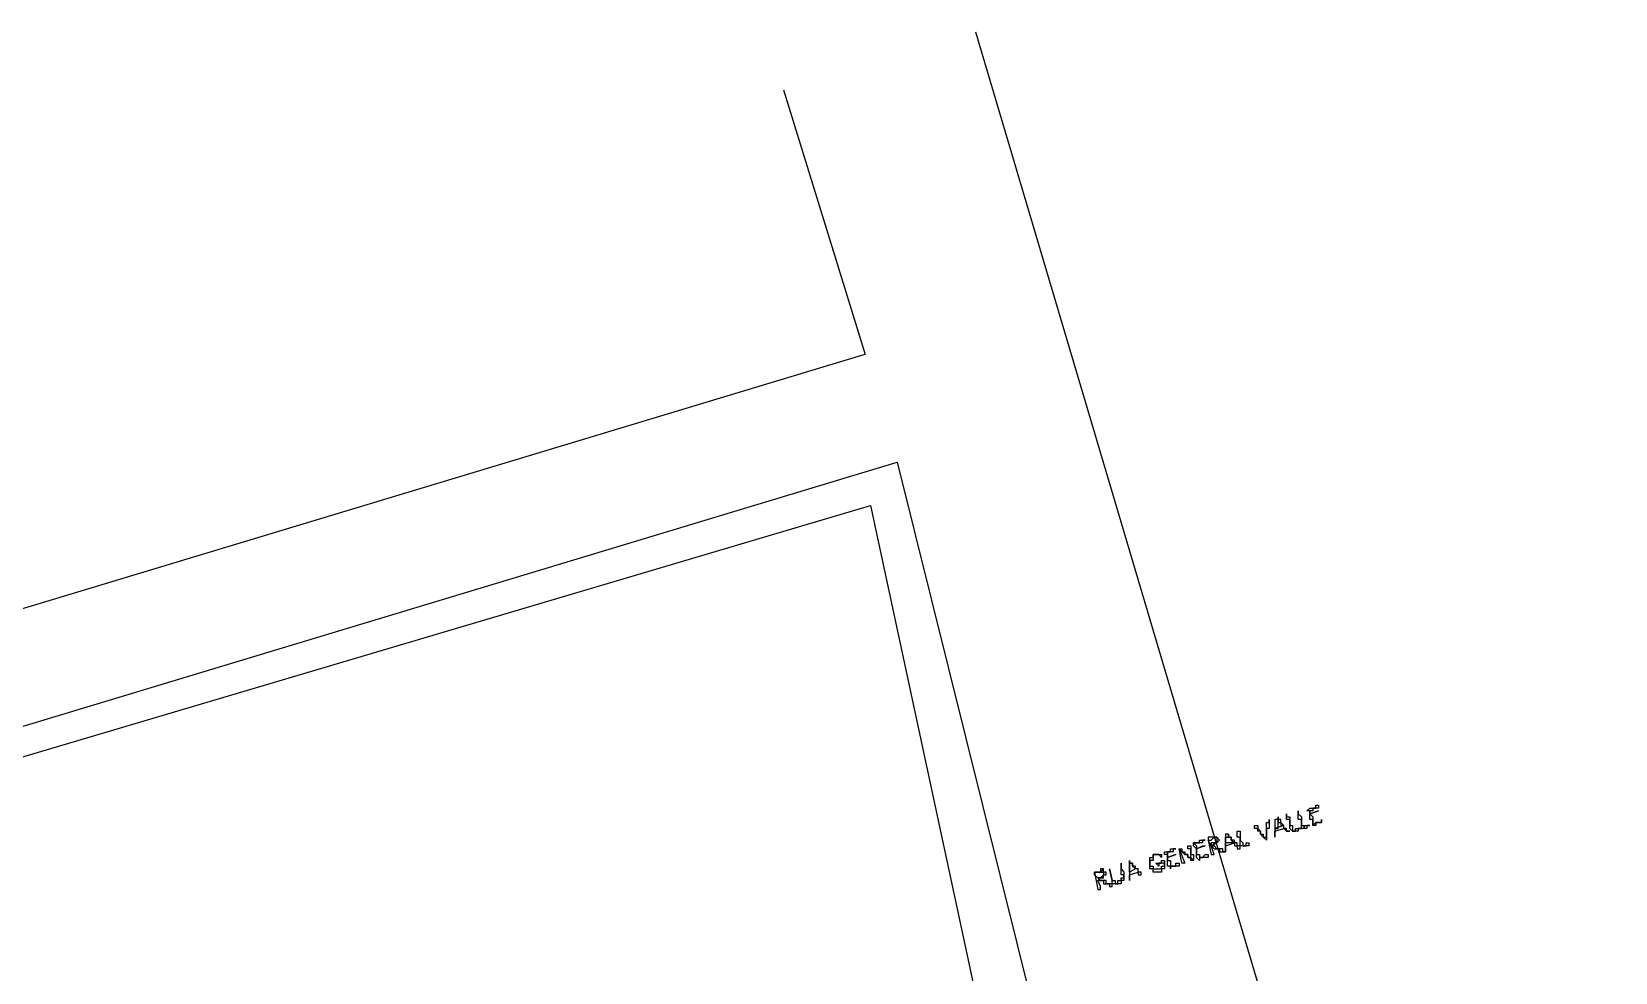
# Model space of a CAD drawing. Header units: millimetres. Extents: x -518.8 to -461.2, y 3.5 to 44.2.
# Drawn here: x -476.185 to -472.719, y 16.574 to 18.633 of the extents above; entities that cross this region are included whole.
import ezdxf

# ---------------------------------------------------------------- set-up
doc = ezdxf.new("R2010")
doc.units = ezdxf.units.MM
doc.header["$MEASUREMENT"] = 0
doc.layers.add('8', color=8, linetype='Continuous')
doc.layers.add('MYSOLIDS', color=7, linetype='Continuous')

msp = doc.modelspace()

# ---------------------------------------------------------------- linework, layer by layer
at = {"layer": '8'}
for points in [[(-474.1196, 18.633), (-472.7188, 13.9097)], [(-474.5399, 18.506), (-474.3609, 17.9263)], [(-474.3617, 17.9263), (-480.8354, 15.9721)], [(-480.8421, 15.7112), (-474.291, 17.6909), (-474.291, 17.6909), (-473.9918, 16.4879)], [(-480.8354, 15.6729), (-474.3489, 17.5954), (-474.3489, 17.5954), (-473.5782, 14.0052)]]:
    msp.add_lwpolyline(points, dxfattribs=at)
at = {"layer": 'MYSOLIDS'}
for points in [[(-473.4256, 16.8827), (-473.4256, 16.8827), (-473.4188, 16.8827), (-473.4188, 16.8887), (-473.4188, 16.8887), (-473.4188, 16.8887), (-473.4188, 16.8887), (-473.4128, 16.8887), (-473.4128, 16.8887), (-473.4128, 16.8887), (-473.4128, 16.8887), (-473.406, 16.8887), (-473.406, 16.8887), (-473.406, 16.8887), (-473.406, 16.8887), (-473.406, 16.8887), (-473.4128, 16.8887), (-473.4128, 16.8887), (-473.4128, 16.8887), (-473.4128, 16.8887), (-473.4128, 16.8827), (-473.4188, 16.8827), (-473.4188, 16.8827), (-473.4188, 16.8827), (-473.4188, 16.8827), (-473.4256, 16.8827), (-473.4256, 16.8827), (-473.4256, 16.8827), (-473.4256, 16.8827), (-473.4256, 16.8827), (-473.4256, 16.8827), (-473.4256, 16.8827), (-473.4256, 16.8827), (-473.4256, 16.8827), (-473.4256, 16.8827), (-473.4316, 16.8887), (-473.4316, 16.8887), (-473.4316, 16.8887), (-473.4316, 16.8887), (-473.4316, 16.8954), (-473.4316, 16.8954), (-473.4316, 16.8954), (-473.4316, 16.8954), (-473.4316, 16.9015), (-473.4316, 16.9015), (-473.4316, 16.9015), (-473.4316, 16.9015), (-473.4316, 16.9082), (-473.4316, 16.9082), (-473.4384, 16.9082), (-473.4384, 16.9082), (-473.4384, 16.9142), (-473.4384, 16.9142), (-473.4384, 16.9142), (-473.4384, 16.9142), (-473.4384, 16.9142), (-473.4384, 16.9142), (-473.4384, 16.9203), (-473.4384, 16.9203), (-473.4384, 16.9203), (-473.4384, 16.9203), (-473.4384, 16.9142), (-473.4384, 16.9142), (-473.4384, 16.9142), (-473.4316, 16.9142), (-473.4316, 16.9142), (-473.4316, 16.9082), (-473.4316, 16.9082), (-473.4316, 16.9082), (-473.4316, 16.9082), (-473.4316, 16.9015), (-473.4316, 16.9015), (-473.4316, 16.9015), (-473.4316, 16.9015), (-473.4316, 16.9015), (-473.4316, 16.8954), (-473.4256, 16.8954), (-473.4256, 16.8954), (-473.4256, 16.8887), (-473.4256, 16.8887), (-473.4256, 16.8887), (-473.4256, 16.8887), (-473.4256, 16.8887), (-473.4256, 16.8827), (-473.4256, 16.8827), (-473.4256, 16.8827), (-473.4256, 16.8827), (-473.4256, 16.8827)], [(-473.4, 16.8887), (-473.4, 16.8887), (-473.4, 16.8954), (-473.4, 16.8954), (-473.394, 16.8954), (-473.394, 16.8954), (-473.394, 16.8954), (-473.394, 16.8954), (-473.3872, 16.8954), (-473.3872, 16.8954), (-473.3872, 16.8954), (-473.3872, 16.8954), (-473.3872, 16.8954), (-473.3872, 16.8954), (-473.3872, 16.8954), (-473.3872, 16.8954), (-473.3872, 16.8954), (-473.3872, 16.8954), (-473.3872, 16.8954), (-473.3872, 16.8954), (-473.394, 16.8954), (-473.394, 16.8887), (-473.394, 16.8887), (-473.394, 16.8887), (-473.4, 16.8887), (-473.4, 16.8887), (-473.4, 16.8887), (-473.4, 16.8887), (-473.4, 16.8887), (-473.406, 16.8887), (-473.406, 16.8887), (-473.406, 16.8887), (-473.406, 16.8887), (-473.406, 16.8887), (-473.406, 16.8887), (-473.406, 16.8954), (-473.406, 16.8954), (-473.406, 16.8954), (-473.406, 16.8954), (-473.406, 16.9015), (-473.406, 16.9015), (-473.406, 16.9015), (-473.406, 16.9082), (-473.406, 16.9082), (-473.4128, 16.9082), (-473.4128, 16.9082), (-473.4128, 16.9082), (-473.4128, 16.9142), (-473.4128, 16.9142), (-473.4128, 16.9142), (-473.4128, 16.9142), (-473.4128, 16.9203), (-473.4128, 16.9203), (-473.4128, 16.9203), (-473.4128, 16.9203), (-473.4128, 16.927), (-473.4128, 16.927), (-473.4128, 16.927), (-473.4128, 16.927), (-473.4128, 16.927), (-473.4128, 16.927), (-473.4128, 16.9203), (-473.4128, 16.9203), (-473.4128, 16.9203), (-473.4128, 16.9203), (-473.4128, 16.9203), (-473.4128, 16.9203), (-473.406, 16.9142), (-473.406, 16.9142), (-473.406, 16.9142), (-473.406, 16.9142), (-473.406, 16.9082), (-473.406, 16.9082), (-473.406, 16.9082), (-473.406, 16.9082), (-473.406, 16.9015), (-473.406, 16.9015), (-473.406, 16.9015), (-473.406, 16.9015), (-473.406, 16.9015), (-473.406, 16.8954), (-473.406, 16.8954), (-473.4, 16.8954), (-473.4, 16.8887), (-473.4, 16.8887), (-473.4, 16.8887), (-473.4, 16.8887), (-473.4, 16.8887)], [(-473.3872, 16.9203), (-473.3684, 16.927), (-473.3684, 16.927), (-473.3684, 16.927), (-473.3684, 16.927), (-473.3684, 16.927), (-473.3684, 16.927), (-473.3684, 16.927), (-473.3684, 16.927), (-473.3684, 16.927), (-473.3684, 16.927), (-473.3872, 16.9203), (-473.3812, 16.9142), (-473.3812, 16.9142), (-473.3812, 16.9142), (-473.3812, 16.9142), (-473.3812, 16.9142), (-473.3812, 16.9142), (-473.3812, 16.9142), (-473.3812, 16.9082), (-473.3812, 16.9082), (-473.3812, 16.9082), (-473.3812, 16.9082), (-473.3812, 16.9015), (-473.3812, 16.9015), (-473.3812, 16.9015), (-473.3812, 16.9015), (-473.3812, 16.8954), (-473.3745, 16.9015), (-473.3745, 16.9015), (-473.3745, 16.9015), (-473.3745, 16.9015), (-473.3684, 16.9015), (-473.3684, 16.9015), (-473.3684, 16.9015), (-473.3684, 16.9015), (-473.3684, 16.9015), (-473.3617, 16.9015), (-473.3617, 16.9015), (-473.3617, 16.9082), (-473.3617, 16.9082), (-473.3617, 16.9082), (-473.3617, 16.9015), (-473.3617, 16.9015), (-473.3617, 16.9015), (-473.3617, 16.9015), (-473.3617, 16.9015), (-473.3617, 16.9015), (-473.3684, 16.9015), (-473.3684, 16.9015), (-473.3684, 16.9015), (-473.3684, 16.9015), (-473.3745, 16.9015), (-473.3745, 16.8954), (-473.3745, 16.8954), (-473.3745, 16.8954), (-473.3745, 16.8954), (-473.3812, 16.8954), (-473.3812, 16.8954), (-473.3812, 16.8954), (-473.3812, 16.8954), (-473.3812, 16.8954), (-473.3812, 16.8954), (-473.3812, 16.8954), (-473.3812, 16.9015), (-473.3812, 16.9015), (-473.3812, 16.9015), (-473.3812, 16.9015), (-473.3812, 16.9082), (-473.3872, 16.9082), (-473.3872, 16.9082), (-473.3872, 16.9082), (-473.3872, 16.9142), (-473.3872, 16.9142), (-473.3872, 16.9142), (-473.3872, 16.9142), (-473.3872, 16.9203), (-473.3872, 16.9203), (-473.3872, 16.9203), (-473.3872, 16.9203), (-473.3872, 16.927), (-473.3872, 16.927), (-473.394, 16.927), (-473.394, 16.927), (-473.394, 16.927), (-473.394, 16.927), (-473.394, 16.927), (-473.3872, 16.933), (-473.3872, 16.933), (-473.3872, 16.933), (-473.3872, 16.933), (-473.3872, 16.933), (-473.3872, 16.933), (-473.3812, 16.933), (-473.3812, 16.933), (-473.3812, 16.933), (-473.3812, 16.933), (-473.3745, 16.933), (-473.3745, 16.933), (-473.3745, 16.9398), (-473.3745, 16.9398), (-473.3684, 16.9398), (-473.3684, 16.9398), (-473.3684, 16.9398), (-473.3684, 16.9398), (-473.3684, 16.9398), (-473.3684, 16.9398), (-473.3684, 16.933), (-473.3684, 16.933), (-473.3684, 16.933), (-473.3745, 16.933), (-473.3745, 16.933), (-473.3745, 16.933), (-473.3812, 16.933), (-473.3812, 16.933), (-473.3812, 16.933), (-473.3812, 16.927), (-473.3872, 16.927), (-473.3872, 16.927), (-473.3872, 16.927), (-473.3872, 16.927), (-473.3872, 16.927), (-473.3872, 16.927), (-473.3872, 16.9203), (-473.3872, 16.9203), (-473.3872, 16.9203), (-473.3872, 16.9203), (-473.3872, 16.9203), (-473.3872, 16.9203)], [(-473.5339, 16.8503), (-473.5339, 16.8503), (-473.5339, 16.8503), (-473.5271, 16.8503), (-473.5271, 16.8571), (-473.5271, 16.8571), (-473.5271, 16.8571), (-473.5211, 16.8571), (-473.5211, 16.8571), (-473.5211, 16.8571), (-473.5211, 16.8571), (-473.5211, 16.8571), (-473.5211, 16.8571), (-473.5211, 16.8571), (-473.5211, 16.8571), (-473.5211, 16.8571), (-473.5211, 16.8571), (-473.5211, 16.8571), (-473.5211, 16.8503), (-473.5211, 16.8503), (-473.5211, 16.8503), (-473.5271, 16.8503), (-473.5271, 16.8503), (-473.5271, 16.8503), (-473.5339, 16.8503), (-473.5339, 16.8503), (-473.5339, 16.8503), (-473.5339, 16.8503), (-473.5339, 16.8503), (-473.5339, 16.8503), (-473.5339, 16.8503), (-473.5399, 16.8503), (-473.5399, 16.8503), (-473.5399, 16.8503), (-473.5399, 16.8503), (-473.5399, 16.8571), (-473.5399, 16.8571), (-473.5399, 16.8571), (-473.5399, 16.8571), (-473.5399, 16.8631), (-473.5399, 16.8631), (-473.5399, 16.8631), (-473.5399, 16.8631), (-473.5399, 16.8699), (-473.5399, 16.8699), (-473.5399, 16.8699), (-473.5399, 16.8699), (-473.5466, 16.8699), (-473.5466, 16.8759), (-473.5466, 16.8759), (-473.5466, 16.8759), (-473.5466, 16.8827), (-473.5466, 16.8827), (-473.5466, 16.8827), (-473.5466, 16.8827), (-473.5466, 16.8827), (-473.5466, 16.8827), (-473.5466, 16.8827), (-473.5466, 16.8827), (-473.5466, 16.8827), (-473.5466, 16.8827), (-473.5466, 16.8827), (-473.5466, 16.8827), (-473.5466, 16.8827), (-473.5466, 16.8827), (-473.5399, 16.8827), (-473.5399, 16.8759), (-473.5399, 16.8759), (-473.5399, 16.8759), (-473.5399, 16.8759), (-473.5399, 16.8699), (-473.5399, 16.8699), (-473.5399, 16.8699), (-473.5399, 16.8699), (-473.5399, 16.8631), (-473.5399, 16.8631), (-473.5399, 16.8631), (-473.5399, 16.8631), (-473.5339, 16.8571), (-473.5339, 16.8571), (-473.5339, 16.8571), (-473.5339, 16.8571), (-473.5339, 16.8571), (-473.5339, 16.8503), (-473.5339, 16.8503), (-473.5339, 16.8503), (-473.5339, 16.8503), (-473.5339, 16.8503)], [(-473.4827, 16.8699), (-473.4827, 16.8699), (-473.4827, 16.8699), (-473.4827, 16.8759), (-473.4827, 16.8759), (-473.4827, 16.8759), (-473.4827, 16.8759), (-473.4827, 16.8827), (-473.4827, 16.8827), (-473.4827, 16.8827), (-473.4827, 16.8827), (-473.4827, 16.8887), (-473.4827, 16.8887), (-473.4827, 16.8887), (-473.4827, 16.8887), (-473.4827, 16.8954), (-473.4827, 16.8954), (-473.4827, 16.8954), (-473.4827, 16.9015), (-473.4827, 16.9015), (-473.4827, 16.9015), (-473.4827, 16.9015), (-473.4767, 16.9015), (-473.4767, 16.9082), (-473.4767, 16.9082), (-473.4767, 16.9082), (-473.4767, 16.9082), (-473.4767, 16.9015), (-473.4767, 16.9015), (-473.4767, 16.9015), (-473.4767, 16.9015), (-473.4767, 16.9015), (-473.4767, 16.8954), (-473.4767, 16.8954), (-473.4767, 16.8954), (-473.4767, 16.8954), (-473.4767, 16.8887), (-473.4767, 16.8887), (-473.4827, 16.8887), (-473.4827, 16.8887), (-473.4827, 16.8827), (-473.4827, 16.8827), (-473.4827, 16.8827), (-473.4827, 16.8827), (-473.4827, 16.8759), (-473.4827, 16.8759), (-473.4827, 16.8759), (-473.4827, 16.8699), (-473.4827, 16.8699), (-473.4827, 16.8699), (-473.4827, 16.8699), (-473.4827, 16.8699), (-473.4827, 16.8631), (-473.4827, 16.8631), (-473.4827, 16.8631), (-473.4827, 16.8631), (-473.4827, 16.8631), (-473.4827, 16.8631), (-473.4827, 16.8631), (-473.4827, 16.8631), (-473.4827, 16.8631), (-473.4895, 16.8699), (-473.4895, 16.8699), (-473.4895, 16.8699), (-473.4895, 16.8699), (-473.4895, 16.8699), (-473.4955, 16.8759), (-473.4955, 16.8759), (-473.4955, 16.8759), (-473.4955, 16.8759), (-473.4955, 16.8759), (-473.4955, 16.8827), (-473.4955, 16.8827), (-473.5015, 16.8827), (-473.5015, 16.8827), (-473.5015, 16.8827), (-473.5015, 16.8887), (-473.5015, 16.8887), (-473.5015, 16.8887), (-473.5015, 16.8887), (-473.5083, 16.8887), (-473.5083, 16.8954), (-473.5083, 16.8954), (-473.5083, 16.8954), (-473.5083, 16.8954), (-473.5083, 16.8954), (-473.5083, 16.8954), (-473.5083, 16.8954), (-473.5083, 16.8954), (-473.5083, 16.8954), (-473.5015, 16.8954), (-473.5015, 16.8954), (-473.5015, 16.8954), (-473.5015, 16.8954), (-473.5015, 16.8887), (-473.5015, 16.8887), (-473.5015, 16.8887), (-473.5015, 16.8887), (-473.4955, 16.8827), (-473.4955, 16.8827), (-473.4955, 16.8827), (-473.4955, 16.8827), (-473.4955, 16.8827), (-473.4955, 16.8759), (-473.4895, 16.8759), (-473.4895, 16.8759), (-473.4895, 16.8759), (-473.4895, 16.8759), (-473.4895, 16.8699), (-473.4895, 16.8699), (-473.4827, 16.8699), (-473.4827, 16.8699), (-473.4827, 16.8699), (-473.4827, 16.8699), (-473.4827, 16.8699), (-473.4827, 16.8699)], [(-473.4572, 16.9142), (-473.4572, 16.9142), (-473.4572, 16.9082), (-473.4639, 16.9082), (-473.4639, 16.9082), (-473.4639, 16.9082), (-473.4639, 16.9082), (-473.4639, 16.9015), (-473.4639, 16.9015), (-473.4639, 16.8954), (-473.4639, 16.8954), (-473.4639, 16.8954), (-473.4639, 16.8954), (-473.4639, 16.8887), (-473.4639, 16.8887), (-473.4639, 16.8887), (-473.4639, 16.8887), (-473.4639, 16.8887), (-473.4639, 16.8887), (-473.4639, 16.8887), (-473.4572, 16.8887), (-473.4572, 16.8954), (-473.4572, 16.8954), (-473.4572, 16.8954), (-473.4572, 16.8954), (-473.4572, 16.9015), (-473.4572, 16.9015), (-473.4572, 16.9015), (-473.4572, 16.9015), (-473.4572, 16.9082), (-473.4572, 16.9082), (-473.4572, 16.9082), (-473.4572, 16.9082), (-473.4572, 16.9142), (-473.4572, 16.9142), (-473.4572, 16.9142)], [(-473.4572, 16.9082), (-473.4572, 16.9082), (-473.4572, 16.9082), (-473.4572, 16.9082), (-473.4572, 16.9015), (-473.4572, 16.9015), (-473.4511, 16.9015), (-473.4511, 16.9015), (-473.4511, 16.9015), (-473.4511, 16.8954), (-473.4511, 16.8954), (-473.4511, 16.8954), (-473.4444, 16.8954), (-473.4444, 16.8954), (-473.4639, 16.8887), (-473.4639, 16.8887), (-473.4639, 16.8827), (-473.4639, 16.8827), (-473.4639, 16.8827), (-473.4639, 16.8827), (-473.4639, 16.8827), (-473.4639, 16.8759), (-473.4639, 16.8759), (-473.4639, 16.8759), (-473.4639, 16.8699), (-473.4639, 16.8699), (-473.4639, 16.8699), (-473.4639, 16.8699), (-473.4639, 16.8699), (-473.4639, 16.8759), (-473.4639, 16.8759), (-473.4639, 16.8759), (-473.4639, 16.8759), (-473.4639, 16.8827), (-473.4639, 16.8827), (-473.4639, 16.8827), (-473.4444, 16.8887), (-473.4444, 16.8887), (-473.4444, 16.8954), (-473.4444, 16.8954), (-473.4444, 16.8954), (-473.4444, 16.8954), (-473.4444, 16.8954), (-473.4511, 16.9015), (-473.4511, 16.9015), (-473.4511, 16.9015), (-473.4511, 16.9015), (-473.4511, 16.9015), (-473.4511, 16.9015), (-473.4511, 16.9082), (-473.4572, 16.9082), (-473.4572, 16.9082), (-473.4572, 16.9082), (-473.4572, 16.9082)], [(-473.4444, 16.8887), (-473.4444, 16.8887), (-473.4444, 16.8887), (-473.4444, 16.8887), (-473.4444, 16.8887), (-473.4384, 16.8827), (-473.4384, 16.8827), (-473.4384, 16.8827), (-473.4384, 16.8827), (-473.4384, 16.8827), (-473.4316, 16.8827), (-473.4316, 16.8827), (-473.4316, 16.8827), (-473.4316, 16.8827), (-473.4316, 16.8827), (-473.4384, 16.8827), (-473.4384, 16.8827), (-473.4384, 16.8887), (-473.4384, 16.8887), (-473.4384, 16.8887), (-473.4444, 16.8887), (-473.4444, 16.8887)], [(-473.6737, 16.8443), (-473.6609, 16.8127), (-473.6609, 16.8127), (-473.6609, 16.8127), (-473.6609, 16.8127), (-473.6609, 16.8127), (-473.6677, 16.8127), (-473.6677, 16.8127), (-473.6677, 16.8127), (-473.6677, 16.8127), (-473.6737, 16.8443), (-473.6737, 16.8443), (-473.6737, 16.8443), (-473.6737, 16.8443), (-473.6737, 16.8443), (-473.6737, 16.8443), (-473.6737, 16.8443), (-473.6737, 16.8443), (-473.6737, 16.8443), (-473.6737, 16.8443), (-473.6677, 16.8443), (-473.6677, 16.8443), (-473.6677, 16.8375), (-473.6677, 16.8375), (-473.6609, 16.8375), (-473.6609, 16.8375), (-473.6609, 16.8375), (-473.6609, 16.8315), (-473.6609, 16.8315), (-473.6609, 16.8315), (-473.6549, 16.8315), (-473.6549, 16.8315), (-473.6549, 16.8315), (-473.6549, 16.8248), (-473.6481, 16.8248), (-473.6481, 16.8248), (-473.6481, 16.8248), (-473.6481, 16.8248), (-473.6481, 16.8248), (-473.6421, 16.8188), (-473.6481, 16.8248), (-473.6481, 16.8248), (-473.6481, 16.8248), (-473.6481, 16.8248), (-473.6481, 16.8315), (-473.6481, 16.8315), (-473.6481, 16.8315), (-473.6481, 16.8315), (-473.6481, 16.8375), (-473.6481, 16.8375), (-473.6481, 16.8375), (-473.6481, 16.8375), (-473.6481, 16.8443), (-473.6481, 16.8443), (-473.6481, 16.8443), (-473.6549, 16.8443), (-473.6549, 16.8503), (-473.6549, 16.8503), (-473.6549, 16.8503), (-473.6549, 16.8503), (-473.6549, 16.8503), (-473.6549, 16.8503), (-473.6549, 16.8503), (-473.6549, 16.8503), (-473.6481, 16.8503), (-473.6481, 16.8503), (-473.6481, 16.8503), (-473.6481, 16.8503), (-473.6481, 16.8503), (-473.6481, 16.8503), (-473.6481, 16.8503), (-473.6481, 16.8503), (-473.6481, 16.8443), (-473.6481, 16.8443), (-473.6481, 16.8443), (-473.6481, 16.8375), (-473.6481, 16.8375), (-473.6481, 16.8375), (-473.6481, 16.8375), (-473.6481, 16.8315), (-473.6481, 16.8315), (-473.6481, 16.8315), (-473.6421, 16.8315), (-473.6421, 16.8315), (-473.6421, 16.8248), (-473.6421, 16.8248), (-473.6421, 16.8248), (-473.6421, 16.8248), (-473.6421, 16.8188), (-473.6421, 16.8188), (-473.6421, 16.8188), (-473.6421, 16.8188), (-473.6421, 16.8188), (-473.6421, 16.8188), (-473.6421, 16.8188), (-473.6421, 16.8188), (-473.6421, 16.8188), (-473.6421, 16.8188), (-473.6481, 16.8188), (-473.6481, 16.8188), (-473.6481, 16.8248), (-473.6549, 16.8248), (-473.6549, 16.8248), (-473.6549, 16.8248), (-473.6549, 16.8248), (-473.6549, 16.8248), (-473.6549, 16.8315), (-473.6609, 16.8315), (-473.6609, 16.8315), (-473.6609, 16.8315), (-473.6609, 16.8315), (-473.6609, 16.8315), (-473.6677, 16.8375), (-473.6677, 16.8375), (-473.6677, 16.8375), (-473.6677, 16.8375), (-473.6737, 16.8443), (-473.6737, 16.8443), (-473.6737, 16.8443), (-473.6737, 16.8443), (-473.6737, 16.8443)], [(-473.6354, 16.8443), (-473.6226, 16.8503), (-473.6226, 16.8503), (-473.6166, 16.8503), (-473.6166, 16.8503), (-473.6166, 16.8503), (-473.6166, 16.8503), (-473.6166, 16.8503), (-473.6166, 16.8503), (-473.6166, 16.8503), (-473.6166, 16.8503), (-473.6354, 16.8443), (-473.6354, 16.8443), (-473.6354, 16.8443), (-473.6354, 16.8443), (-473.6354, 16.8443), (-473.6354, 16.8375), (-473.6354, 16.8375), (-473.6354, 16.8375), (-473.6354, 16.8375), (-473.6354, 16.8315), (-473.6293, 16.8315), (-473.6293, 16.8315), (-473.6293, 16.8315), (-473.6293, 16.8248), (-473.6293, 16.8248), (-473.6293, 16.8248), (-473.6293, 16.8248), (-473.6293, 16.8248), (-473.6293, 16.8248), (-473.6226, 16.8248), (-473.6226, 16.8248), (-473.6226, 16.8248), (-473.6226, 16.8248), (-473.6226, 16.8248), (-473.6166, 16.8315), (-473.6166, 16.8315), (-473.6166, 16.8315), (-473.6098, 16.8315), (-473.6098, 16.8315), (-473.6098, 16.8315), (-473.6098, 16.8315), (-473.6098, 16.8315), (-473.6098, 16.8315), (-473.6098, 16.8315), (-473.6098, 16.8248), (-473.6166, 16.8248), (-473.6166, 16.8248), (-473.6166, 16.8248), (-473.6166, 16.8248), (-473.6166, 16.8248), (-473.6226, 16.8248), (-473.6226, 16.8248), (-473.6226, 16.8248), (-473.6226, 16.8248), (-473.6293, 16.8248), (-473.6293, 16.8248), (-473.6293, 16.8188), (-473.6293, 16.8188), (-473.6293, 16.8188), (-473.6293, 16.8188), (-473.6354, 16.8248), (-473.6354, 16.8248), (-473.6354, 16.8248), (-473.6354, 16.8248), (-473.6354, 16.8248), (-473.6354, 16.8248), (-473.6354, 16.8315), (-473.6354, 16.8315), (-473.6354, 16.8315), (-473.6354, 16.8375), (-473.6354, 16.8375), (-473.6354, 16.8375), (-473.6354, 16.8375), (-473.6354, 16.8375), (-473.6354, 16.8443), (-473.6354, 16.8443), (-473.6354, 16.8443), (-473.6421, 16.8503), (-473.6421, 16.8503), (-473.6421, 16.8503), (-473.6421, 16.8503), (-473.6421, 16.8503), (-473.6421, 16.8571), (-473.6421, 16.8571), (-473.6421, 16.8571), (-473.6421, 16.8571), (-473.6421, 16.8571), (-473.6421, 16.8571), (-473.6354, 16.8571), (-473.6354, 16.8571), (-473.6354, 16.8571), (-473.6354, 16.8571), (-473.6354, 16.8571), (-473.6293, 16.8571), (-473.6293, 16.8571), (-473.6293, 16.8631), (-473.6293, 16.8631), (-473.6226, 16.8631), (-473.6226, 16.8631), (-473.6226, 16.8631), (-473.6226, 16.8631), (-473.6226, 16.8631), (-473.6226, 16.8631), (-473.6226, 16.8631), (-473.6166, 16.8631), (-473.6166, 16.8631), (-473.6226, 16.8631), (-473.6226, 16.8631), (-473.6226, 16.8631), (-473.6226, 16.8631), (-473.6226, 16.8571), (-473.6293, 16.8571), (-473.6293, 16.8571), (-473.6293, 16.8571), (-473.6354, 16.8571), (-473.6354, 16.8571), (-473.6354, 16.8571), (-473.6354, 16.8571), (-473.6421, 16.8571), (-473.6354, 16.8503), (-473.6354, 16.8503), (-473.6354, 16.8503), (-473.6354, 16.8503), (-473.6354, 16.8503), (-473.6354, 16.8443), (-473.6354, 16.8443), (-473.6354, 16.8443), (-473.6354, 16.8443)], [(-473.597, 16.8699), (-473.597, 16.8699), (-473.6038, 16.8699), (-473.6038, 16.8699), (-473.6038, 16.8699), (-473.6038, 16.8699), (-473.6038, 16.8699), (-473.6098, 16.8699), (-473.6098, 16.8631), (-473.6098, 16.8631), (-473.6098, 16.8631), (-473.6038, 16.8315), (-473.6038, 16.8315), (-473.6038, 16.8315), (-473.597, 16.8315), (-473.597, 16.8315), (-473.597, 16.8315), (-473.6038, 16.8503), (-473.597, 16.8503), (-473.597, 16.8503), (-473.597, 16.8571), (-473.591, 16.8571), (-473.591, 16.8571), (-473.591, 16.8571), (-473.6038, 16.8503), (-473.6098, 16.8631), (-473.6098, 16.8631), (-473.6098, 16.8631), (-473.6038, 16.8631), (-473.6038, 16.8631), (-473.6038, 16.8631), (-473.6038, 16.8631), (-473.597, 16.8699), (-473.597, 16.8699), (-473.591, 16.8699), (-473.591, 16.8699), (-473.591, 16.8699), (-473.597, 16.8699), (-473.597, 16.8699), (-473.597, 16.8699), (-473.597, 16.8699)], [(-473.6098, 16.8631), (-473.6098, 16.8631), (-473.6098, 16.8631), (-473.6098, 16.8631), (-473.6098, 16.8631), (-473.6098, 16.8631), (-473.6098, 16.8631)], [(-473.591, 16.8699), (-473.597, 16.8699), (-473.597, 16.8699), (-473.597, 16.8699), (-473.597, 16.8699), (-473.591, 16.8699), (-473.591, 16.8699), (-473.591, 16.8631), (-473.591, 16.8631), (-473.591, 16.8631), (-473.591, 16.8631), (-473.591, 16.8631), (-473.591, 16.8571), (-473.591, 16.8571), (-473.591, 16.8571), (-473.597, 16.8571), (-473.597, 16.8571), (-473.597, 16.8571), (-473.597, 16.8571), (-473.597, 16.8571), (-473.6038, 16.8571), (-473.6038, 16.8503), (-473.6038, 16.8503), (-473.591, 16.8571), (-473.591, 16.8571), (-473.591, 16.8571), (-473.591, 16.8571), (-473.585, 16.8631), (-473.585, 16.8631), (-473.585, 16.8631), (-473.585, 16.8631), (-473.591, 16.8699), (-473.591, 16.8699), (-473.591, 16.8699), (-473.591, 16.8699), (-473.591, 16.8699)], [(-473.597, 16.8503), (-473.6038, 16.8503), (-473.6038, 16.8503), (-473.6038, 16.8503), (-473.6038, 16.8503), (-473.597, 16.8443), (-473.597, 16.8443), (-473.597, 16.8443), (-473.591, 16.8443), (-473.591, 16.8443), (-473.591, 16.8443), (-473.591, 16.8443), (-473.591, 16.8443), (-473.585, 16.8443), (-473.585, 16.8375), (-473.585, 16.8375), (-473.585, 16.8375), (-473.5782, 16.8375), (-473.5782, 16.8375), (-473.5782, 16.8375), (-473.5722, 16.8375), (-473.5722, 16.8375), (-473.5722, 16.8375), (-473.5722, 16.8375), (-473.5722, 16.8375), (-473.5722, 16.8375), (-473.5722, 16.8375), (-473.5782, 16.8375), (-473.5782, 16.8375), (-473.5782, 16.8375), (-473.5782, 16.8375), (-473.5782, 16.8443), (-473.5782, 16.8443), (-473.585, 16.8443), (-473.585, 16.8443), (-473.585, 16.8443), (-473.591, 16.8443), (-473.591, 16.8443), (-473.591, 16.8443), (-473.591, 16.8443), (-473.591, 16.8443), (-473.597, 16.8503), (-473.597, 16.8503), (-473.597, 16.8503), (-473.6038, 16.8503), (-473.6038, 16.8503), (-473.6038, 16.8503), (-473.597, 16.8503), (-473.597, 16.8503), (-473.597, 16.8503)], [(-473.5654, 16.8759), (-473.5654, 16.8759), (-473.5654, 16.8759), (-473.5654, 16.8759), (-473.5654, 16.8699), (-473.5654, 16.8699), (-473.5654, 16.8699), (-473.5594, 16.8699), (-473.5594, 16.8699), (-473.5594, 16.8631), (-473.5594, 16.8631), (-473.5594, 16.8631), (-473.5594, 16.8631), (-473.5527, 16.8571), (-473.5722, 16.8571), (-473.5722, 16.8503), (-473.5722, 16.8503), (-473.5722, 16.8503), (-473.5722, 16.8503), (-473.5722, 16.8443), (-473.5722, 16.8443), (-473.5722, 16.8443), (-473.5722, 16.8443), (-473.5722, 16.8375), (-473.5722, 16.8375), (-473.5722, 16.8375), (-473.5722, 16.8375), (-473.5722, 16.8375), (-473.5722, 16.8375), (-473.5722, 16.8443), (-473.5722, 16.8443), (-473.5722, 16.8443), (-473.5722, 16.8443), (-473.5722, 16.8503), (-473.5722, 16.8503), (-473.5722, 16.8503), (-473.5527, 16.8571), (-473.5527, 16.8571), (-473.5527, 16.8631), (-473.5527, 16.8631), (-473.5527, 16.8631), (-473.5527, 16.8631), (-473.5594, 16.8631), (-473.5594, 16.8699), (-473.5594, 16.8699), (-473.5594, 16.8699), (-473.5594, 16.8699), (-473.5594, 16.8699), (-473.5594, 16.8699), (-473.5654, 16.8699), (-473.5654, 16.8759), (-473.5654, 16.8759), (-473.5654, 16.8759), (-473.5654, 16.8759)], [(-473.5722, 16.8759), (-473.5722, 16.8759), (-473.5722, 16.8759), (-473.5722, 16.8759), (-473.5722, 16.8759), (-473.5722, 16.8759), (-473.5722, 16.8759), (-473.5722, 16.8699), (-473.5722, 16.8699), (-473.5722, 16.8631), (-473.5722, 16.8631), (-473.5722, 16.8631), (-473.5722, 16.8631), (-473.5722, 16.8571), (-473.5722, 16.8571), (-473.5722, 16.8571), (-473.5722, 16.8503), (-473.5722, 16.8571), (-473.5722, 16.8571), (-473.5722, 16.8571), (-473.5722, 16.8571), (-473.5722, 16.8631), (-473.5722, 16.8631), (-473.5722, 16.8631), (-473.5722, 16.8631), (-473.5722, 16.8631), (-473.5722, 16.8699), (-473.5654, 16.8699), (-473.5654, 16.8699), (-473.5654, 16.8759), (-473.5654, 16.8759), (-473.5654, 16.8759), (-473.5654, 16.8759), (-473.5654, 16.8759), (-473.5722, 16.8759), (-473.5722, 16.8759)], [(-473.5527, 16.8571), (-473.5527, 16.8571), (-473.5527, 16.8571), (-473.5527, 16.8571), (-473.5527, 16.8571), (-473.5527, 16.8503), (-473.5466, 16.8503), (-473.5466, 16.8503), (-473.5466, 16.8503), (-473.5466, 16.8503), (-473.5466, 16.8443), (-473.5399, 16.8443), (-473.5399, 16.8503), (-473.5399, 16.8503), (-473.5399, 16.8503), (-473.5466, 16.8503), (-473.5466, 16.8503), (-473.5466, 16.8571), (-473.5466, 16.8571), (-473.5527, 16.8571), (-473.5527, 16.8571), (-473.5527, 16.8571)], [(-473.8263, 16.8), (-473.8263, 16.8), (-473.8263, 16.8), (-473.8263, 16.8), (-473.8263, 16.8), (-473.8263, 16.8), (-473.8263, 16.8), (-473.8263, 16.8), (-473.8263, 16.8), (-473.8203, 16.7744), (-473.8136, 16.7744), (-473.8136, 16.7744), (-473.8136, 16.7744), (-473.8136, 16.7676), (-473.8136, 16.7676), (-473.8136, 16.7676), (-473.8075, 16.7676), (-473.8075, 16.7676), (-473.8075, 16.7676), (-473.8075, 16.7744), (-473.8075, 16.7744), (-473.8008, 16.7744), (-473.8008, 16.7744), (-473.8008, 16.7744), (-473.8008, 16.7744), (-473.8008, 16.7804), (-473.7948, 16.7804), (-473.7948, 16.7804), (-473.7948, 16.7804), (-473.7948, 16.7804), (-473.7948, 16.7872), (-473.7948, 16.7872), (-473.7948, 16.7872), (-473.8008, 16.7872), (-473.8008, 16.7872), (-473.8008, 16.7932), (-473.8008, 16.7932), (-473.8008, 16.7932), (-473.8008, 16.8), (-473.8008, 16.8), (-473.8008, 16.8), (-473.8008, 16.8), (-473.8008, 16.806), (-473.8008, 16.806), (-473.8008, 16.806), (-473.8008, 16.806), (-473.8008, 16.806), (-473.8008, 16.806), (-473.8008, 16.8127), (-473.8008, 16.8127), (-473.8008, 16.806), (-473.8008, 16.806), (-473.8008, 16.806), (-473.8008, 16.806), (-473.8008, 16.806), (-473.8008, 16.8), (-473.8008, 16.8), (-473.8008, 16.8), (-473.7948, 16.7932), (-473.7948, 16.7932), (-473.7948, 16.7932), (-473.7948, 16.7872), (-473.7948, 16.7872), (-473.7948, 16.7872), (-473.7948, 16.7872), (-473.7948, 16.7872), (-473.7948, 16.7804), (-473.7948, 16.7804), (-473.7948, 16.7804), (-473.7948, 16.7804), (-473.7948, 16.7804), (-473.7948, 16.7744), (-473.7948, 16.7744), (-473.8008, 16.7744), (-473.8008, 16.7744), (-473.8008, 16.7744), (-473.8008, 16.7676), (-473.8008, 16.7676), (-473.8075, 16.7676), (-473.8075, 16.7676), (-473.8075, 16.7676), (-473.8075, 16.7676), (-473.8075, 16.7676), (-473.8136, 16.7676), (-473.8136, 16.7676), (-473.8136, 16.7676), (-473.8136, 16.7676), (-473.8136, 16.7676), (-473.8203, 16.7676), (-473.8203, 16.7744), (-473.8203, 16.7744), (-473.8203, 16.7744), (-473.8203, 16.7744), (-473.8263, 16.8), (-473.8263, 16.8), (-473.8263, 16.8)], [(-473.782, 16.8188), (-473.782, 16.8188), (-473.782, 16.8188), (-473.782, 16.8127), (-473.782, 16.8127), (-473.782, 16.8127), (-473.782, 16.8127), (-473.782, 16.806), (-473.782, 16.806), (-473.782, 16.8), (-473.782, 16.8), (-473.782, 16.8), (-473.782, 16.8), (-473.782, 16.7932), (-473.782, 16.7932), (-473.782, 16.7932), (-473.782, 16.7932), (-473.782, 16.7932), (-473.782, 16.7932), (-473.782, 16.7932), (-473.782, 16.8), (-473.782, 16.8), (-473.782, 16.8), (-473.782, 16.8), (-473.782, 16.8), (-473.782, 16.806), (-473.782, 16.806), (-473.782, 16.806), (-473.782, 16.806), (-473.782, 16.8127), (-473.782, 16.8127), (-473.776, 16.8127), (-473.782, 16.8127), (-473.782, 16.8188), (-473.782, 16.8188), (-473.782, 16.8188)], [(-473.776, 16.8127), (-473.782, 16.8127), (-473.782, 16.8127), (-473.776, 16.8127), (-473.776, 16.806), (-473.776, 16.806), (-473.776, 16.806), (-473.776, 16.806), (-473.776, 16.806), (-473.7692, 16.8), (-473.7692, 16.8), (-473.7692, 16.8), (-473.7692, 16.8), (-473.7692, 16.8), (-473.782, 16.7932), (-473.782, 16.7932), (-473.782, 16.7872), (-473.782, 16.7872), (-473.782, 16.7872), (-473.782, 16.7872), (-473.782, 16.7872), (-473.782, 16.7804), (-473.782, 16.7804), (-473.782, 16.7804), (-473.782, 16.7744), (-473.782, 16.7744), (-473.782, 16.7744), (-473.782, 16.7744), (-473.782, 16.7804), (-473.782, 16.7804), (-473.782, 16.7804), (-473.782, 16.7804), (-473.782, 16.7872), (-473.782, 16.7872), (-473.782, 16.7872), (-473.782, 16.7872), (-473.7632, 16.7932), (-473.7632, 16.7932), (-473.7632, 16.8), (-473.7632, 16.8), (-473.7692, 16.8), (-473.7692, 16.8), (-473.7692, 16.8), (-473.7692, 16.806), (-473.7692, 16.806), (-473.7692, 16.806), (-473.776, 16.806), (-473.776, 16.806), (-473.776, 16.8127), (-473.776, 16.8127), (-473.776, 16.8127), (-473.776, 16.8127), (-473.776, 16.8127), (-473.776, 16.8127)], [(-473.7053, 16.8127), (-473.7121, 16.8127), (-473.7121, 16.8127), (-473.7121, 16.8127), (-473.7121, 16.8127), (-473.7181, 16.8127), (-473.7181, 16.8127), (-473.7181, 16.806), (-473.7181, 16.806), (-473.7181, 16.806), (-473.7181, 16.806), (-473.7248, 16.8127), (-473.7248, 16.8127), (-473.7248, 16.8127), (-473.7181, 16.8127), (-473.7181, 16.8127), (-473.7181, 16.8127), (-473.7181, 16.8127), (-473.7181, 16.8127), (-473.7181, 16.8127), (-473.7121, 16.8127), (-473.7121, 16.8127), (-473.7121, 16.8127), (-473.7121, 16.8188), (-473.7053, 16.8188), (-473.7053, 16.8188), (-473.7053, 16.8188), (-473.7053, 16.8127), (-473.7053, 16.8127), (-473.7053, 16.8127), (-473.7053, 16.8127), (-473.7053, 16.8127), (-473.7053, 16.806), (-473.7053, 16.806), (-473.7053, 16.806), (-473.7053, 16.806), (-473.7053, 16.8), (-473.7053, 16.8), (-473.7121, 16.8), (-473.7121, 16.8), (-473.7121, 16.8), (-473.7121, 16.8), (-473.7121, 16.7932), (-473.7181, 16.7932), (-473.7181, 16.7932), (-473.7181, 16.7932), (-473.7181, 16.7932), (-473.7181, 16.7932), (-473.7248, 16.7932), (-473.7248, 16.7932), (-473.7248, 16.7932), (-473.7308, 16.7932), (-473.7308, 16.7932), (-473.7308, 16.7932), (-473.7308, 16.8), (-473.7308, 16.8), (-473.7308, 16.8), (-473.7376, 16.8), (-473.7376, 16.8), (-473.7376, 16.806), (-473.7376, 16.806), (-473.7376, 16.806), (-473.7376, 16.806), (-473.7376, 16.806), (-473.7376, 16.8127), (-473.7376, 16.8127), (-473.7376, 16.8127), (-473.7376, 16.8127), (-473.7376, 16.8188), (-473.7376, 16.8188), (-473.7376, 16.8188), (-473.7376, 16.8248), (-473.7376, 16.8248), (-473.7376, 16.8248), (-473.7308, 16.8248), (-473.7308, 16.8248), (-473.7308, 16.8248), (-473.7308, 16.8315), (-473.7308, 16.8315), (-473.7308, 16.8315), (-473.7248, 16.8315), (-473.7248, 16.8315), (-473.7248, 16.8315), (-473.7248, 16.8315), (-473.7181, 16.8315), (-473.7181, 16.8315), (-473.7181, 16.8315), (-473.7181, 16.8315), (-473.7181, 16.8315), (-473.7121, 16.8315), (-473.7121, 16.8315), (-473.7121, 16.8315), (-473.7121, 16.8315), (-473.7121, 16.8315), (-473.7121, 16.8248), (-473.7121, 16.8248), (-473.7121, 16.8248), (-473.7181, 16.8315), (-473.7181, 16.8315), (-473.7181, 16.8315), (-473.7181, 16.8315), (-473.7181, 16.8315), (-473.7248, 16.8315), (-473.7248, 16.8315), (-473.7248, 16.8315), (-473.7248, 16.8315), (-473.7308, 16.8315), (-473.7308, 16.8248), (-473.7308, 16.8248), (-473.7308, 16.8248), (-473.7308, 16.8248), (-473.7308, 16.8248), (-473.7308, 16.8188), (-473.7308, 16.8188), (-473.7376, 16.8188), (-473.7376, 16.8188), (-473.7376, 16.8127), (-473.7376, 16.8127), (-473.7376, 16.8127), (-473.7376, 16.8127), (-473.7376, 16.806), (-473.7376, 16.806), (-473.7376, 16.806), (-473.7308, 16.806), (-473.7308, 16.8), (-473.7308, 16.8), (-473.7308, 16.8), (-473.7308, 16.8), (-473.7308, 16.8), (-473.7308, 16.8), (-473.7248, 16.8), (-473.7248, 16.8), (-473.7248, 16.8), (-473.7248, 16.8), (-473.7181, 16.8), (-473.7181, 16.8), (-473.7181, 16.8), (-473.7181, 16.8), (-473.7121, 16.8), (-473.7121, 16.8), (-473.7121, 16.8), (-473.7121, 16.8), (-473.7121, 16.806), (-473.7121, 16.806), (-473.7121, 16.806), (-473.7053, 16.806), (-473.7053, 16.806), (-473.7053, 16.8127), (-473.7053, 16.8127), (-473.7053, 16.8127), (-473.7053, 16.8127), (-473.7053, 16.8127), (-473.7053, 16.8127), (-473.7053, 16.8127)], [(-473.6993, 16.8248), (-473.6805, 16.8315), (-473.6805, 16.8315), (-473.6805, 16.8315), (-473.6805, 16.8315), (-473.6805, 16.8315), (-473.6805, 16.8315), (-473.6805, 16.8315), (-473.6805, 16.8315), (-473.6805, 16.8315), (-473.6805, 16.8315), (-473.6993, 16.8248), (-473.6993, 16.8248), (-473.6993, 16.8248), (-473.6993, 16.8248), (-473.6993, 16.8248), (-473.6993, 16.8188), (-473.6993, 16.8188), (-473.6925, 16.8188), (-473.6925, 16.8188), (-473.6925, 16.8188), (-473.6925, 16.8127), (-473.6925, 16.8127), (-473.6925, 16.8127), (-473.6925, 16.8127), (-473.6925, 16.806), (-473.6925, 16.806), (-473.6925, 16.806), (-473.6925, 16.806), (-473.6865, 16.806), (-473.6865, 16.806), (-473.6865, 16.806), (-473.6865, 16.806), (-473.6805, 16.806), (-473.6805, 16.8127), (-473.6805, 16.8127), (-473.6805, 16.8127), (-473.6805, 16.8127), (-473.6737, 16.8127), (-473.6737, 16.8127), (-473.6737, 16.8127), (-473.6737, 16.8127), (-473.6737, 16.8127), (-473.6737, 16.8127), (-473.6737, 16.8127), (-473.6737, 16.8127), (-473.6737, 16.806), (-473.6805, 16.806), (-473.6805, 16.806), (-473.6805, 16.806), (-473.6805, 16.806), (-473.6865, 16.806), (-473.6865, 16.806), (-473.6865, 16.806), (-473.6865, 16.806), (-473.6925, 16.806), (-473.6925, 16.806), (-473.6925, 16.8), (-473.6925, 16.8), (-473.6925, 16.8), (-473.6925, 16.8), (-473.6925, 16.806), (-473.6925, 16.806), (-473.6925, 16.806), (-473.6925, 16.806), (-473.6993, 16.806), (-473.6993, 16.8127), (-473.6993, 16.8127), (-473.6993, 16.8127), (-473.6993, 16.8127), (-473.6993, 16.8188), (-473.6993, 16.8188), (-473.6993, 16.8188), (-473.6993, 16.8188), (-473.6993, 16.8248), (-473.6993, 16.8248), (-473.6993, 16.8248), (-473.6993, 16.8248), (-473.6993, 16.8315), (-473.7053, 16.8315), (-473.7053, 16.8315), (-473.7053, 16.8315), (-473.7053, 16.8375), (-473.7053, 16.8375), (-473.7053, 16.8375), (-473.7053, 16.8375), (-473.7053, 16.8375), (-473.7053, 16.8375), (-473.7053, 16.8375), (-473.6993, 16.8375), (-473.6993, 16.8375), (-473.6993, 16.8375), (-473.6993, 16.8375), (-473.6993, 16.8375), (-473.6925, 16.8375), (-473.6925, 16.8443), (-473.6925, 16.8443), (-473.6925, 16.8443), (-473.6865, 16.8443), (-473.6865, 16.8443), (-473.6865, 16.8443), (-473.6865, 16.8443), (-473.6865, 16.8443), (-473.6805, 16.8443), (-473.6805, 16.8443), (-473.6805, 16.8443), (-473.6805, 16.8443), (-473.6805, 16.8443), (-473.6805, 16.8443), (-473.6865, 16.8443), (-473.6865, 16.8443), (-473.6865, 16.8375), (-473.6865, 16.8375), (-473.6925, 16.8375), (-473.6925, 16.8375), (-473.6925, 16.8375), (-473.6993, 16.8375), (-473.6993, 16.8375), (-473.6993, 16.8375), (-473.6993, 16.8375), (-473.6993, 16.8315), (-473.6993, 16.8315), (-473.6993, 16.8315), (-473.6993, 16.8315), (-473.6993, 16.8315), (-473.6993, 16.8248), (-473.6993, 16.8248), (-473.6993, 16.8248), (-473.6993, 16.8248)], [(-473.8459, 16.7932), (-473.8459, 16.7932), (-473.8459, 16.7932), (-473.8519, 16.7932), (-473.8519, 16.7932), (-473.8519, 16.7932), (-473.8519, 16.7932), (-473.8519, 16.7932), (-473.8587, 16.7932), (-473.8587, 16.7932), (-473.8587, 16.7932), (-473.8519, 16.7548), (-473.8519, 16.7548), (-473.8459, 16.7548), (-473.8459, 16.7548), (-473.8459, 16.7616), (-473.8459, 16.7616), (-473.8519, 16.7744), (-473.8459, 16.7804), (-473.8459, 16.7804), (-473.8391, 16.7804), (-473.8391, 16.7804), (-473.8391, 16.7804), (-473.8391, 16.7804), (-473.8519, 16.7804), (-473.8587, 16.7872), (-473.8587, 16.7872), (-473.8587, 16.7932), (-473.8519, 16.7932), (-473.8519, 16.7932), (-473.8519, 16.7932), (-473.8519, 16.7932), (-473.8459, 16.7932), (-473.8459, 16.7932), (-473.8391, 16.8), (-473.8391, 16.8), (-473.8391, 16.8), (-473.8459, 16.8), (-473.8459, 16.8), (-473.8459, 16.7932), (-473.8459, 16.7932)], [(-473.8587, 16.7932), (-473.8587, 16.7932), (-473.8587, 16.7932), (-473.8587, 16.7932), (-473.8587, 16.7932), (-473.8587, 16.7932), (-473.8587, 16.7932)], [(-473.8391, 16.8), (-473.8459, 16.7932), (-473.8459, 16.7932), (-473.8459, 16.7932), (-473.8391, 16.7932), (-473.8391, 16.7932), (-473.8391, 16.7932), (-473.8391, 16.7932), (-473.8391, 16.7932), (-473.8391, 16.7932), (-473.8391, 16.7872), (-473.8391, 16.7872), (-473.8391, 16.7872), (-473.8391, 16.7872), (-473.8391, 16.7872), (-473.8391, 16.7872), (-473.8459, 16.7804), (-473.8459, 16.7804), (-473.8459, 16.7804), (-473.8459, 16.7804), (-473.8519, 16.7804), (-473.8519, 16.7804), (-473.8519, 16.7804), (-473.8391, 16.7804), (-473.8391, 16.7872), (-473.8391, 16.7872), (-473.8331, 16.7872), (-473.8331, 16.7872), (-473.8331, 16.7872), (-473.8331, 16.7932), (-473.8331, 16.7932), (-473.8331, 16.7932), (-473.8391, 16.7932), (-473.8391, 16.7932), (-473.8391, 16.8), (-473.8391, 16.8)], [(-473.8459, 16.7804), (-473.8519, 16.7744), (-473.8519, 16.7744), (-473.8519, 16.7744), (-473.8459, 16.7744), (-473.8459, 16.7744), (-473.8459, 16.7744), (-473.8459, 16.7744), (-473.8391, 16.7744), (-473.8391, 16.7676), (-473.8391, 16.7676), (-473.8391, 16.7676), (-473.8331, 16.7676), (-473.8331, 16.7676), (-473.8331, 16.7676), (-473.8331, 16.7676), (-473.8331, 16.7676), (-473.8263, 16.7676), (-473.8263, 16.7676), (-473.8263, 16.7616), (-473.8203, 16.7616), (-473.8203, 16.7616), (-473.8203, 16.7616), (-473.8203, 16.7616), (-473.8203, 16.7676), (-473.8203, 16.7676), (-473.8203, 16.7676), (-473.8203, 16.7676), (-473.8263, 16.7676), (-473.8263, 16.7676), (-473.8263, 16.7676), (-473.8263, 16.7676), (-473.8263, 16.7676), (-473.8331, 16.7676), (-473.8331, 16.7676), (-473.8331, 16.7676), (-473.8331, 16.7744), (-473.8391, 16.7744), (-473.8391, 16.7744), (-473.8391, 16.7744), (-473.8391, 16.7744), (-473.8459, 16.7744), (-473.8459, 16.7744), (-473.8459, 16.7744), (-473.8459, 16.7744), (-473.8519, 16.7804), (-473.8519, 16.7804), (-473.8459, 16.7804), (-473.8459, 16.7804), (-473.8459, 16.7804)], [(-473.7632, 16.7932), (-473.7632, 16.7932), (-473.7632, 16.7932), (-473.7632, 16.7932), (-473.7632, 16.7932), (-473.7632, 16.7932), (-473.7632, 16.7872), (-473.7564, 16.7872), (-473.7564, 16.7872), (-473.7564, 16.7872), (-473.7564, 16.7872), (-473.7564, 16.7872), (-473.7564, 16.7872), (-473.7564, 16.7872), (-473.7564, 16.7872), (-473.7564, 16.7872), (-473.7564, 16.7932), (-473.7564, 16.7932), (-473.7632, 16.7932), (-473.7632, 16.7932), (-473.7632, 16.7932), (-473.7632, 16.7932)]]:
    msp.add_lwpolyline(points, dxfattribs=at)

doc.saveas('drawing.dxf')
